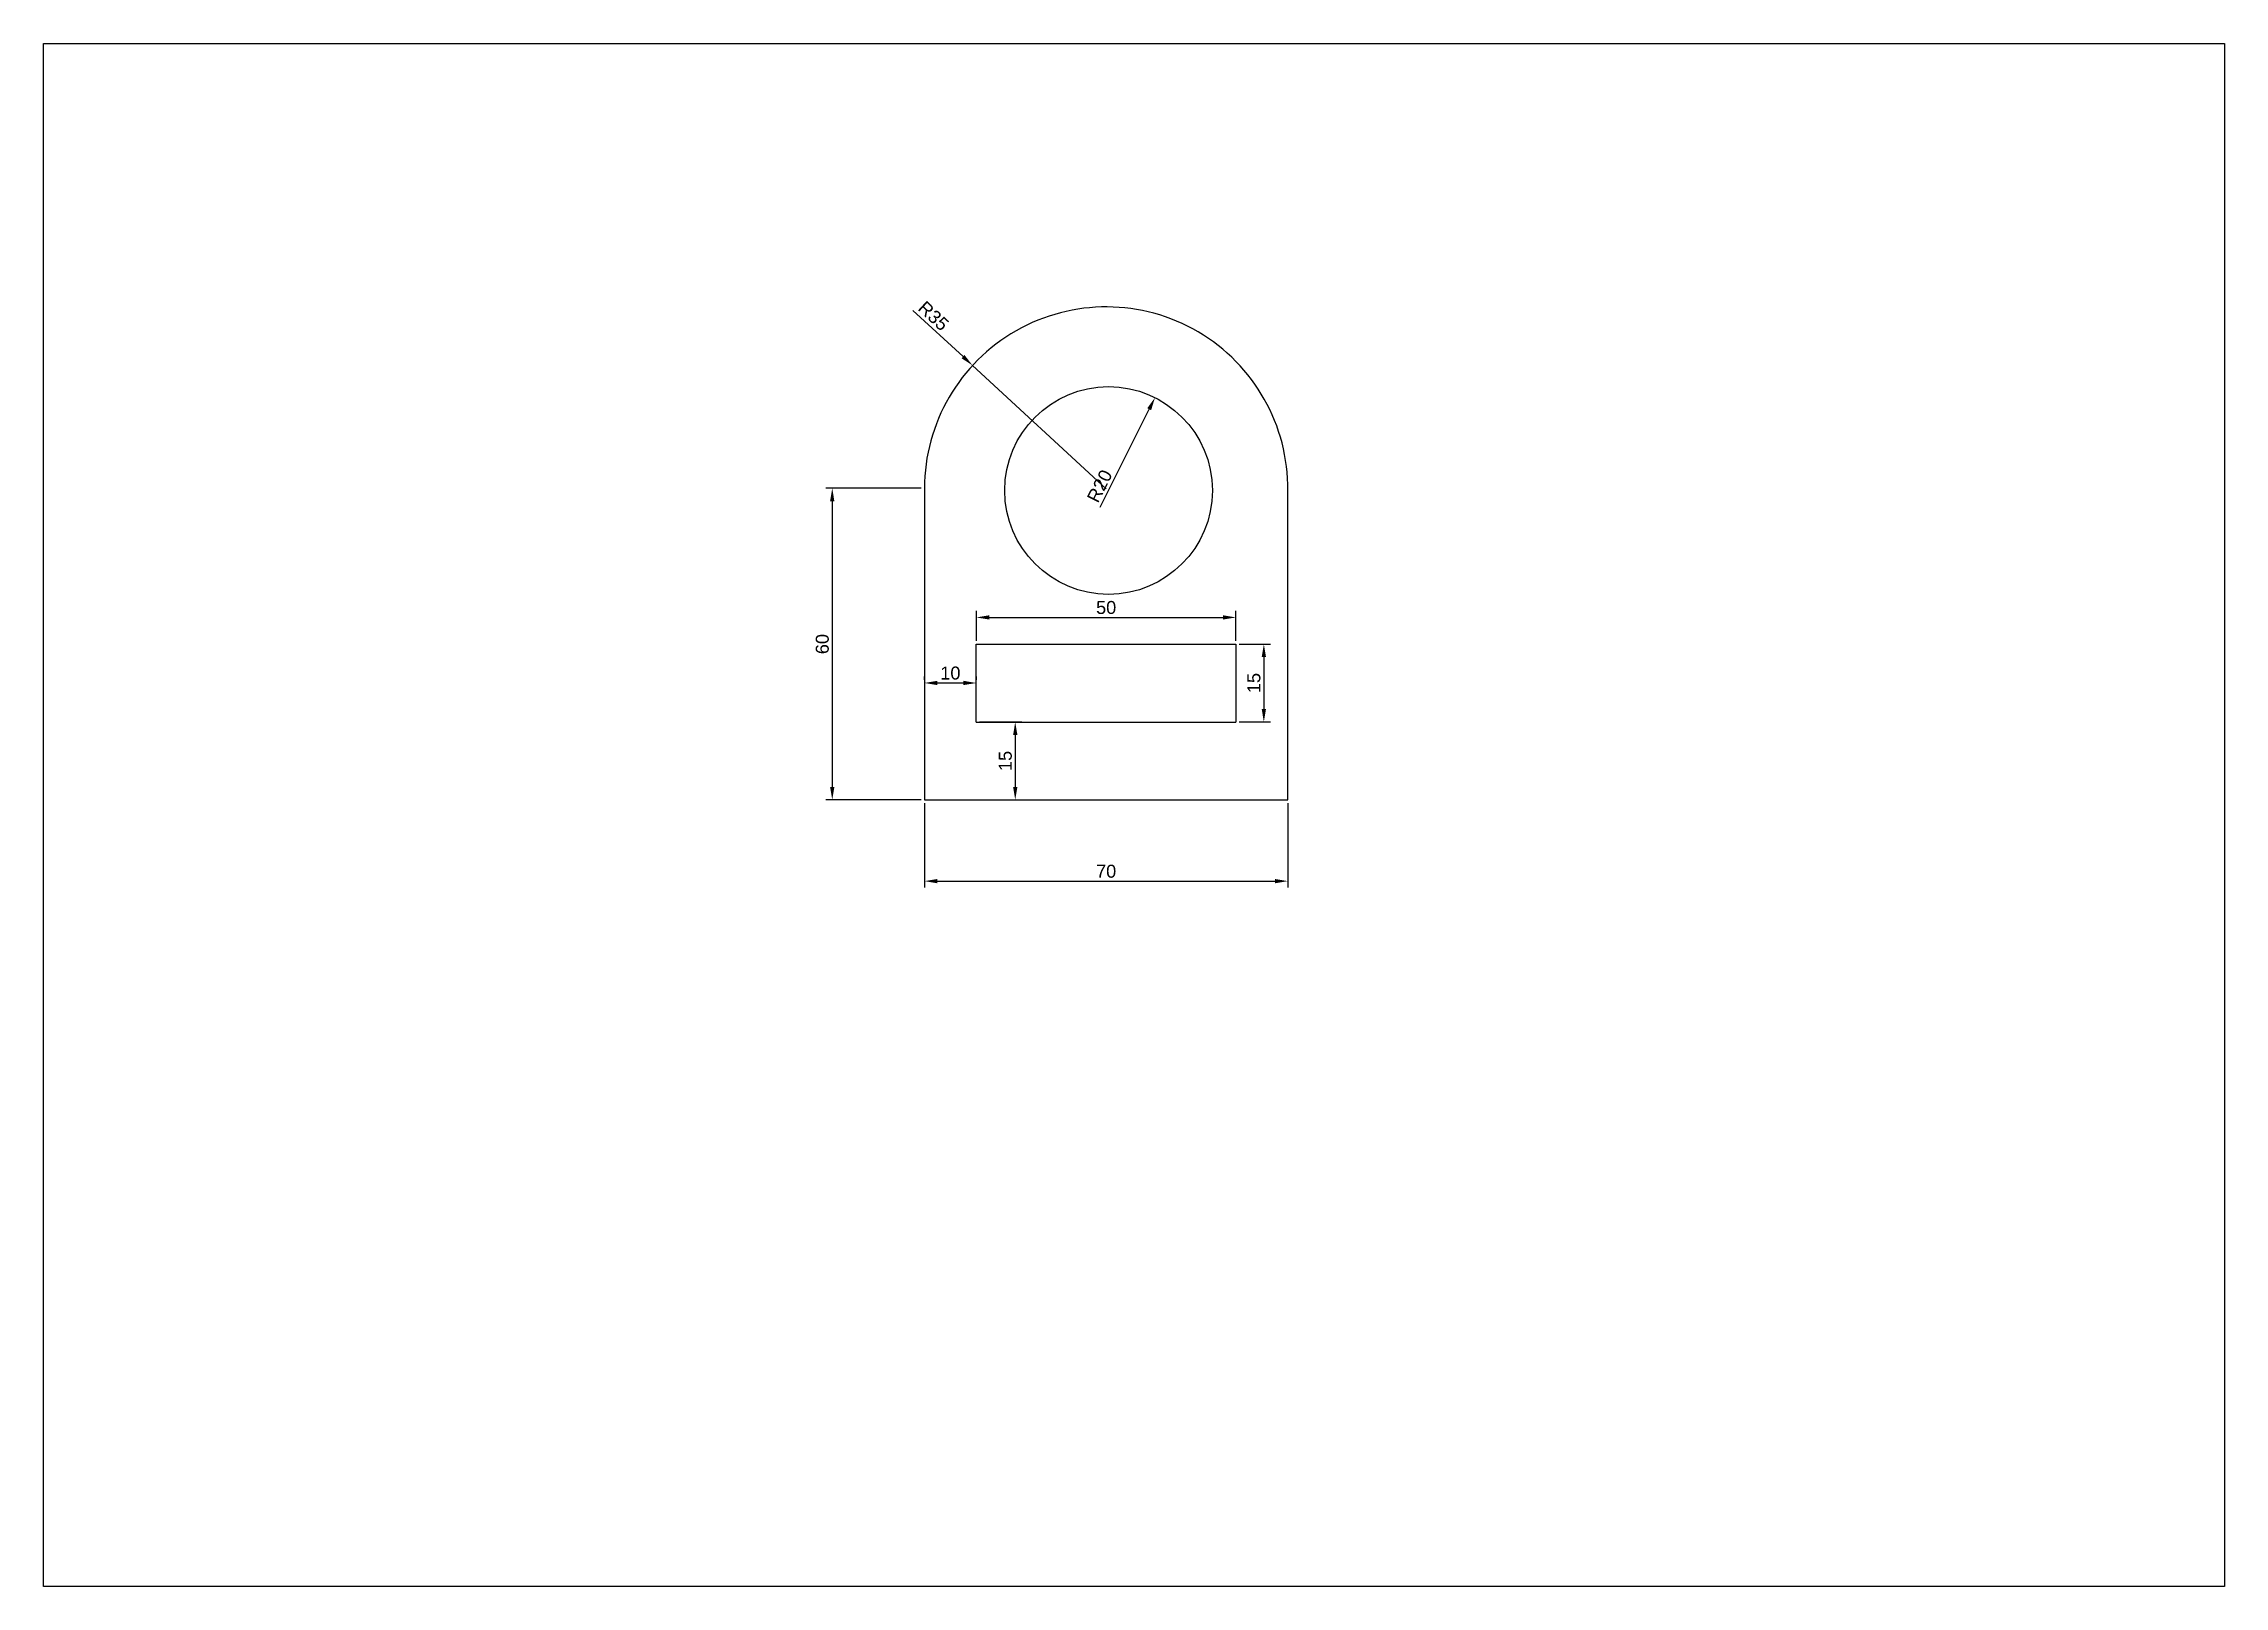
# Model space of a CAD drawing. Header units: millimetres. Extents: x 1019 to 1439, y 2189 to 2486.
import ezdxf

# ---------------------------------------------------------------- set-up
doc = ezdxf.new("R2010")
doc.units = ezdxf.units.MM
doc.styles.get("Standard").update_dxf_attribs({"font": 'arial.ttf'})
doc.dimstyles.new('ISO-25', dxfattribs={"dimtxt": 2.5, "dimasz": 2.5, "dimexe": 1.25, "dimexo": 0.625, "dimtad": 1, "dimtxsty": 'Standard', "dimcen": 2.5, "dimadec": 0, "dimazin": 0, "dimtfac": 1, "dimtmove": 0, "dimatfit": 3, "dimfxl": 1, "dimarcsym": 0})

# ---------------------------------------------------------------- blocks, each defined once
blk = doc.blocks.new('*D2')
at = {"color": 0, "lineweight": -2, "transparency": 16777216}
for p, q in [((1188.4, 2400.56), (1170.03, 2400.56)), ((1171.28, 2398.06), (1171.28, 2343.06)), ((1188.4, 2340.56), (1170.03, 2340.56))]:
    blk.add_line(p, q, dxfattribs=at)
at = {"color": 0, "transparency": 16777216}
for points in [[(1170.86, 2398.06), (1171.69, 2398.06), (1171.28, 2400.56)], [(1170.86, 2343.06), (1171.69, 2343.06), (1171.28, 2340.56)]]:
    blk.add_solid(points, dxfattribs=at)
at = {"layer": 'Defpoints', "color": 0, "transparency": 16777216}
for p in [(1189.03, 2400.56), (1171.28, 2340.56), (1189.03, 2340.56)]:
    blk.add_point(p, dxfattribs=at)
at = {"color": 0, "transparency": 16777216, "insert": (1169.37, 2370.56), "char_height": 2.5, "attachment_point": 5, "rotation": 90}
blk.add_mtext('60', dxfattribs=at)
blk = doc.blocks.new('*D3')
at = {"color": 0, "lineweight": -2, "transparency": 16777216}
for p, q in [((1189.03, 2339.93), (1189.03, 2323.67)), ((1259.03, 2339.93), (1259.03, 2323.67)), ((1191.53, 2324.92), (1256.53, 2324.92))]:
    blk.add_line(p, q, dxfattribs=at)
at = {"color": 0, "transparency": 16777216}
for points in [[(1191.53, 2325.34), (1191.53, 2324.51), (1189.03, 2324.92)], [(1256.53, 2325.34), (1256.53, 2324.51), (1259.03, 2324.92)]]:
    blk.add_solid(points, dxfattribs=at)
at = {"layer": 'Defpoints', "color": 0, "transparency": 16777216}
for p in [(1189.03, 2340.56), (1259.03, 2340.56), (1259.03, 2324.92)]:
    blk.add_point(p, dxfattribs=at)
at = {"color": 0, "transparency": 16777216, "insert": (1224.03, 2326.82), "char_height": 2.5, "attachment_point": 5}
blk.add_mtext('70', dxfattribs=at)
blk = doc.blocks.new('*D4')
at = {"color": 0, "lineweight": -2, "transparency": 16777216}
for p, q in [((1199.03, 2371.18), (1199.03, 2376.94)), ((1201.53, 2375.69), (1246.53, 2375.69)), ((1249.03, 2371.18), (1249.03, 2376.94))]:
    blk.add_line(p, q, dxfattribs=at)
at = {"color": 0, "transparency": 16777216}
for points in [[(1201.53, 2376.11), (1201.53, 2375.28), (1199.03, 2375.69)], [(1246.53, 2376.11), (1246.53, 2375.28), (1249.03, 2375.69)]]:
    blk.add_solid(points, dxfattribs=at)
at = {"layer": 'Defpoints', "color": 0, "transparency": 16777216}
for p in [(1249.03, 2375.69), (1199.03, 2370.56), (1249.03, 2370.56)]:
    blk.add_point(p, dxfattribs=at)
at = {"color": 0, "transparency": 16777216, "insert": (1224.03, 2377.59), "char_height": 2.5, "attachment_point": 5}
blk.add_mtext('50', dxfattribs=at)
blk = doc.blocks.new('*D5')
at = {"color": 0, "lineweight": -2, "transparency": 16777216}
for p, q in [((1249.65, 2370.56), (1255.65, 2370.56)), ((1254.4, 2368.06), (1254.4, 2358.06)), ((1249.65, 2355.56), (1255.65, 2355.56))]:
    blk.add_line(p, q, dxfattribs=at)
at = {"color": 0, "transparency": 16777216}
for points in [[(1253.99, 2368.06), (1254.82, 2368.06), (1254.4, 2370.56)], [(1253.99, 2358.06), (1254.82, 2358.06), (1254.4, 2355.56)]]:
    blk.add_solid(points, dxfattribs=at)
at = {"layer": 'Defpoints', "color": 0, "transparency": 16777216}
for p in [(1249.03, 2370.56), (1249.03, 2355.56), (1254.4, 2355.56)]:
    blk.add_point(p, dxfattribs=at)
at = {"color": 0, "transparency": 16777216, "insert": (1252.5, 2363.06), "char_height": 2.5, "attachment_point": 5, "rotation": 90}
blk.add_mtext('15', dxfattribs=at)
blk = doc.blocks.new('*D6')
at = {"color": 0, "lineweight": -2, "transparency": 16777216}
for p, q in [((1199.65, 2355.56), (1207.77, 2355.56)), ((1206.52, 2353.06), (1206.52, 2343.06)), ((1189.65, 2340.56), (1207.77, 2340.56))]:
    blk.add_line(p, q, dxfattribs=at)
at = {"color": 0, "transparency": 16777216}
for points in [[(1206.11, 2353.06), (1206.94, 2353.06), (1206.52, 2355.56)], [(1206.11, 2343.06), (1206.94, 2343.06), (1206.52, 2340.56)]]:
    blk.add_solid(points, dxfattribs=at)
at = {"layer": 'Defpoints', "color": 0, "transparency": 16777216}
for p in [(1199.03, 2355.56), (1189.03, 2340.56), (1206.52, 2340.56)]:
    blk.add_point(p, dxfattribs=at)
at = {"color": 0, "transparency": 16777216, "insert": (1204.62, 2348.06), "char_height": 2.5, "attachment_point": 5, "rotation": 90}
blk.add_mtext('15', dxfattribs=at)
blk = doc.blocks.new('*D7')
at = {"color": 0, "lineweight": -2, "transparency": 16777216}
for p, q in [((1189.03, 2363.7), (1189.03, 2364.32)), ((1191.53, 2363.07), (1196.53, 2363.07)), ((1199.03, 2363.7), (1199.03, 2364.32))]:
    blk.add_line(p, q, dxfattribs=at)
at = {"color": 0, "transparency": 16777216}
for points in [[(1191.53, 2363.49), (1191.53, 2362.66), (1189.03, 2363.07)], [(1196.53, 2363.49), (1196.53, 2362.66), (1199.03, 2363.07)]]:
    blk.add_solid(points, dxfattribs=at)
at = {"layer": 'Defpoints', "color": 0, "transparency": 16777216}
for p in [(1189.03, 2363.07), (1199.03, 2363.07), (1199.03, 2363.07)]:
    blk.add_point(p, dxfattribs=at)
at = {"color": 0, "transparency": 16777216, "insert": (1194.03, 2364.97), "char_height": 2.5, "attachment_point": 5}
blk.add_mtext('10', dxfattribs=at)
blk = doc.blocks.new('*D8')
at = {"color": 0, "lineweight": -2, "transparency": 16777216}
blk.add_line((1222.88, 2396.9), (1232.32, 2415.78), dxfattribs=at)
at = {"color": 0, "transparency": 16777216}
blk.add_solid([(1231.95, 2415.97), (1232.69, 2415.59), (1233.44, 2418.02)], dxfattribs=at)
at = {"layer": 'Defpoints', "color": 0, "transparency": 16777216}
for p in [(1233.44, 2418.02), (1224.49, 2400.13)]:
    blk.add_point(p, dxfattribs=at)
at = {"color": 0, "transparency": 16777216, "insert": (1222.79, 2400.98), "char_height": 2.5, "attachment_point": 5, "rotation": 63.4349}
blk.add_mtext('R20', dxfattribs=at)
blk = doc.blocks.new('*D9')
at = {"color": 0, "lineweight": -2, "transparency": 16777216}
for p, q in [((1186.83, 2434.79), (1196.46, 2425.9)), ((1224.03, 2400.47), (1198.3, 2424.2))]:
    blk.add_line(p, q, dxfattribs=at)
at = {"color": 0, "transparency": 16777216}
blk.add_solid([(1196.75, 2426.2), (1196.18, 2425.59), (1198.3, 2424.2)], dxfattribs=at)
at = {"layer": 'Defpoints', "color": 0, "transparency": 16777216}
for p in [(1198.3, 2424.2), (1224.03, 2400.47)]:
    blk.add_point(p, dxfattribs=at)
at = {"color": 0, "transparency": 16777216, "insert": (1190.78, 2433.73), "char_height": 2.5, "attachment_point": 5, "rotation": 317.3089}
blk.add_mtext('R35', dxfattribs=at)

msp = doc.modelspace()

# ---------------------------------------------------------------- linework, layer by layer
for p, q in [((1189.027, 2400.558), (1189.027, 2340.558)), ((1259.027, 2340.558), (1259.027, 2400.558)), ((1199.027, 2355.558), (1199.027, 2370.558)), ((1199.027, 2370.558), (1249.027, 2370.558)), ((1249.027, 2370.558), (1249.027, 2355.558)), ((1199.027, 2355.558), (1249.027, 2355.558)), ((1189.027, 2340.558), (1259.027, 2340.558))]:
    msp.add_line(p, q)
msp.add_lwpolyline([(1019.393, 2486.156), (1439.393, 2486.156), (1439.393, 2189.156), (1019.393, 2189.156)], close=True)
msp.add_circle((1224.493, 2400.127), 20)
msp.add_arc((1224.027, 2400.47), 35, 359.43882, 179.85705)

# ---------------------------------------------------------------- dimensions: what is measured, and where the dimension line sits
for center, mpoint, picture, middle in [((1224.027, 2400.47), (1198.301, 2424.202), '*D9', (1189.487, 2432.332)), ((1224.493, 2400.127), (1233.438, 2418.016), '*D8', (1224.493, 2400.127))]:
    dim = msp.add_radius_dim(center=center, mpoint=mpoint, dimstyle='ISO-25')
    dim.commit()
    dim.dimension.update_dxf_attribs({"geometry": picture, "text_midpoint": middle, "dimtype": 164})
for base, p1, p2, picture, middle in [((1171.275, 2340.558), (1189.027, 2400.558), (1189.027, 2340.558), '*D2', (1169.374, 2370.558)), ((1254.405, 2355.558), (1249.027, 2370.558), (1249.027, 2355.558), '*D5', (1252.503, 2363.058)), ((1206.525, 2340.558), (1199.027, 2355.558), (1189.027, 2340.558), '*D6', (1204.623, 2348.058))]:
    dim = msp.add_linear_dim(base=base, p1=p1, p2=p2, angle=90, dimstyle='ISO-25')
    dim.commit()
    dim.dimension.update_dxf_attribs({"geometry": picture, "text_midpoint": middle})
for base, p1, p2, picture, middle in [((1249.027, 2375.692), (1199.027, 2370.558), (1249.027, 2370.558), '*D4', (1224.027, 2377.594)), ((1199.027, 2363.073), (1189.027, 2363.073), (1199.027, 2363.073), '*D7', (1194.027, 2364.975)), ((1259.027, 2324.922), (1189.027, 2340.558), (1259.027, 2340.558), '*D3', (1224.027, 2326.824))]:
    dim = msp.add_linear_dim(base=base, p1=p1, p2=p2, dimstyle='ISO-25')
    dim.commit()
    dim.dimension.update_dxf_attribs({"geometry": picture, "text_midpoint": middle})

doc.saveas('drawing.dxf')
